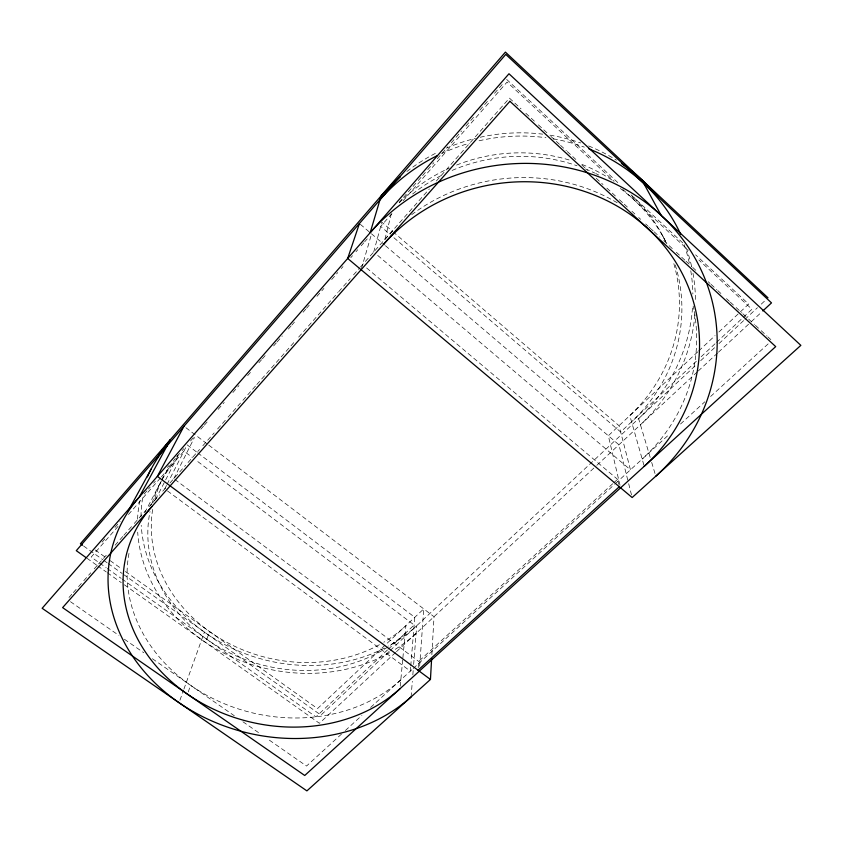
<?xml version="1.0" encoding="UTF-8"?>
<svg xmlns="http://www.w3.org/2000/svg" width="843" height="843" viewBox="0 0 843 843"><rect width="100%" height="100%" fill="white"/><g stroke="black" fill="none" stroke-linecap="round" stroke-linejoin="round"><path stroke-width="0.63" stroke-dasharray="4.21 3.16" d="M431.858 654.621L434.019 616.718L208.189 444.693M419.656 666.128L423.755 608.899L317.495 708.594L122.994 569.805M418.202 667.698L418.665 661.397L612.703 483.745M411.089 696.919L412.322 681.355M412.838 674.864L413.249 669.679M413.66 664.484L416.737 625.696A158.642 136.45 14 0 1 388.465 646.033M410.657 667.182L410.33 671.123L165.808 489.688M410.762 665.875L414.798 617.318L197.631 452.786M400.225 686.202L402.764 659.131M402.88 657.846L405.904 625.654A146.25 125.375 14 0 1 383.828 642.197M384.945 239.159L391.247 214.101M373.702 252.025L381.837 222.183L392.806 231.583M361.478 268.495L371.584 233.901M188.242 691.955L190.581 685.317M206.83 639.289L209.549 631.576M179.928 700.217L183.479 690.333M183.922 689.1L204.406 632.092M173.795 478.655L194.48 437.433M164.754 488.908L166.514 485.431M167.104 484.272L187.135 444.841L196.588 451.996M155.555 499.53L165.059 481.047M165.649 479.888L178.716 454.472A146.25 125.375 14 0 0 177.03 456.453M144.817 512.607L161.108 481.311M164.122 475.515L161.287 480.963A147.82 126.313 13.9 0 1 175.449 460.847M102.077 542.123L105.512 538.192M114.964 527.381L120.117 521.49M144.185 493.977L147.62 490.046M148.473 489.056L150.191 487.096M153.626 483.165L155.354 481.195M167.378 467.444L169.095 465.473M176.83 456.632L181.129 451.722M182.099 450.605L183.795 448.666M190.539 440.952L193.943 437.064M200.834 429.182L203.437 426.2M204.301 425.209L207.768 421.247M218.168 409.35L224.238 402.417M232.91 392.501L238.98 385.567M247.642 375.651L251.109 371.689M258.906 362.764L261.509 359.792M262.373 358.802L265.84 354.829M273.648 345.915L276.241 342.943M277.115 341.952L282.31 335.999M288.38 329.065L290.983 326.083M291.847 325.092L294.449 322.121M303.111 312.205L305.714 309.233M306.578 308.243L309.181 305.271M316.979 296.346L323.912 288.422M331.721 279.497L337.78 272.563M341.246 268.59L342.985 266.609M350.783 257.695L352.522 255.714M355.988 251.741L357.717 249.76M361.183 245.798L363.786 242.826M364.65 241.836L367.253 238.854M399.171 202.352L402.648 198.39M403.512 197.399L412.174 187.483M413.049 186.493L417.38 181.53M418.244 180.539L421.711 176.577M422.585 175.586L426.916 170.623M427.78 169.633L433.85 162.699M437.317 158.726L447.717 146.83M451.184 142.867L461.595 130.971M465.926 126.018L473.724 117.093M479.793 110.148L488.466 100.243M494.535 93.299L503.197 83.383M118.073 526.38L91.202 557.065L98.694 562.397M128.473 514.493L160.539 477.865M161.403 476.875L183.943 451.131L192.309 457.454M391.942 213.553L380.688 226.409L389.687 234.122M403.186 200.708L507.064 82.066L614.083 181.35M68.989 597.476L72.466 593.525M73.341 592.545L77.693 587.613M78.557 586.623L82.909 581.691M83.784 580.701L90.749 572.808M94.226 568.856L97.714 564.915M98.578 563.925L108.157 553.071M115.122 545.179L122.962 536.296M123.826 535.305L133.405 524.451M134.269 523.461L145.586 510.637M149.074 506.685L153.426 501.754M154.29 500.763L159.517 494.841M162.762 491.174L166.482 486.948M169.959 482.997L185.629 465.241M188.021 462.522L199.559 449.445M202.836 445.736L214.154 432.902M217.642 428.95L226.546 418.855M228.095 417.095L240.476 403.07M242.91 400.309L255.977 385.493M256.841 384.503L295.313 340.888M298.664 337.095L337.969 292.532M338.738 291.667L350.151 278.717M353.544 274.881L359.729 267.863M360.519 266.978L429.372 188.916M436.337 181.024L509.457 98.125L521.027 108.821M697.772 351.837L608.33 435.747L620.016 485.294M698.731 350.941L715.054 335.619M718.9 332.016L748.668 304.091L695.633 254.86M387.443 649.995L315.914 716.856L122.235 579.141M388.402 649.099L414.155 625.032L196.503 460.615M696.36 361.226L620.648 431.995L390.688 234.976M701.155 356.747L715.538 343.301M716.487 342.406L742.367 318.222M743.326 317.326L751.956 309.265L698.921 260.065M389.192 651.397L320.93 715.106L123.162 574.199M390.161 650.501L696.866 364.25M700.712 360.656L715.127 347.2M718.974 343.607L743.979 320.277M744.938 319.381L757.435 307.716M761.282 304.123L766.087 299.644M395.567 652.482L319.413 723.294L122.34 583.377M396.463 651.65L596.149 465.947M597.023 465.136L697.604 371.605M698.236 371.015L717.762 352.859M718.478 352.184L750.386 322.521M751.25 321.71L761.903 311.815M613.672 482.86L617.55 479.309L618.709 484.251M341.51 734.063L306.536 766.045L267.737 739.026M345.388 730.512L361.91 715.412M370.646 707.414L412.417 669.216M413.207 668.488L614.463 484.43M615.432 483.545L668.857 434.682M680.512 424.018L704.801 401.816M710.628 396.484L768.911 343.185M70.475 601.702L118.979 635.474M124.374 639.226L143.774 652.735M152.404 658.731L234.322 715.77M242.942 721.766L260.192 733.779M99.759 563.156L106.176 567.718M107.251 568.488L121.16 578.372M86.998 558.277L96.639 565.126M97.714 565.885L106.281 571.965M107.356 572.724L121.276 582.618M95.206 549.984L105.891 557.613M110.17 560.658L121.919 569.046M83.605 546.022L102.857 559.731M103.921 560.49L107.124 562.776M108.199 563.545L122.098 573.44M174.849 479.435L419.93 662.345M185.924 427.728L208.042 444.577M366.631 267.979L618.857 480.415M377.717 255.429L630.459 469.804L619.025 425.715L393.797 232.436M360.351 224.322L370.446 232.921M371.447 233.774L384.577 244.976M385.472 245.734L618.92 444.777L628.362 482.459M525.853 113.278L534.536 121.297M538.392 124.859L547.075 132.878M550.932 136.44L559.615 144.459M560.574 145.354L566.37 150.697M567.328 151.592L577.94 161.392M581.796 164.965L587.592 170.307M596.264 178.326L603.019 184.564M606.876 188.126L615.559 196.145M619.415 199.717L623.283 203.279M624.241 204.175L628.098 207.736M631.955 211.298L634.853 213.974M638.709 217.536L640.638 219.317M651.249 229.127L653.177 230.908M654.147 231.793L659.932 237.146M663.789 240.708L672.472 248.727M676.328 252.289L685.011 260.308M685.981 261.204L691.766 266.546M692.725 267.442L697.551 271.899M708.162 281.699L710.091 283.48M711.06 284.376L716.845 289.718M717.804 290.614L722.63 295.071M726.487 298.633L729.385 301.309M730.344 302.194L735.17 306.652M736.139 307.547L741.924 312.89M742.883 313.786L747.709 318.233M748.679 319.128L754.464 324.471M755.423 325.366L760.249 329.824M761.218 330.709L767.004 336.062M767.962 336.947L770.86 339.624M506.664 79.421L618.509 183.247M631.038 194.891L685.032 245.018M622.756 189.401L688.32 250.223M662.83 236.061L666.381 242.921M633.873 199.707L631.923 195.713A163.215 153.942 -11.6 0 1 665.622 241.688M650.185 457.37L638.604 418.623A176.872 167.156 -12.2 0 0 692.588 306.262M651.681 462.396L655.053 473.682M643.894 465.115L629.816 415.588A163.215 153.942 -11.6 0 0 673.578 262.679M628.678 483.713L631.828 496.274M379.403 644.716A146.25 125.375 14 0 1 220.086 638.488A146.25 125.375 14 0 1 152.815 508.445M154.933 498.75A146.25 125.375 14 0 1 161.308 481.163M161.845 480.025A146.25 125.375 14 0 1 175.386 458.455M416.136 633.356A160.328 137.483 14 0 1 394.303 649.911M389.519 652.735A160.328 137.483 14 0 1 228.01 655.18A160.328 137.483 14 0 1 137.704 532.175M137.567 519.162A160.328 137.483 14 0 1 139.801 500.858M399.276 202.742A163.215 153.942 -11.6 0 1 449.351 168.126M456.579 165.059A163.215 153.942 -11.6 0 1 571.533 160.718M582.039 164.459A163.215 153.942 -11.6 0 1 613.588 181.108M692.978 273.28A178.937 168.811 -11.7 0 1 695.454 300.171M694.906 314.724A178.937 168.811 -11.7 0 1 640.438 424.767M441.563 153.574A178.937 168.811 -11.7 0 1 469.425 143.247M479.066 140.781A178.937 168.811 -11.7 0 1 545.979 137.715M553.335 138.853A178.937 168.811 -11.7 0 1 584.325 147.135M686.286 248.032A178.937 168.811 -11.7 0 1 691.639 266.609M400.825 679.816A157.198 131.782 13.6 0 1 215.882 699.975A157.198 131.782 13.6 0 1 129.495 550.816M150.223 505.863A157.198 131.782 13.6 0 1 151.561 504.135M152.941 502.428A157.198 131.782 13.6 0 1 155.059 499.899M694.221 311.52A176.83 164.606 -9.1 0 1 642.176 459.087M384.903 239.317A176.83 164.606 -9.1 0 1 393.755 230.013M411.711 214.638A176.83 164.606 -9.1 0 1 617.339 202.847M645.664 223.964A176.83 164.606 -9.1 0 1 648.214 226.367M649.047 227.178A176.83 164.606 -9.1 0 1 650.701 228.811M693.136 306.104A176.83 164.606 -9.1 0 1 693.81 309.349M384.545 648.098A158.642 136.45 14 0 1 227.304 645.896A158.642 136.45 14 0 1 141.224 525.347M140.992 516.738A158.642 136.45 14 0 1 142.941 496.39M690.775 270.761A176.872 167.156 -12.2 0 1 692.862 294.059M406.927 171.477A176.872 167.156 -12.2 0 1 437.601 152.277M446.442 148.168A176.872 167.156 -12.2 0 1 475.441 138.368M480.236 137.24A176.872 167.156 -12.2 0 1 542.671 134.153M549.963 135.186A176.872 167.156 -12.2 0 1 580.701 142.962M588.646 145.955A176.872 167.156 -12.2 0 1 616.454 160.181M684.137 244.628A176.872 167.156 -12.2 0 1 689.542 264.154M405.177 633.42A147.82 126.313 13.9 0 1 231.393 653.715A147.82 126.313 13.9 0 1 150.033 511.553M152.14 503.06A147.82 126.313 13.9 0 1 160.718 482.059M675.264 265.008A165.144 155.481 -11.2 0 1 631.576 421.785M412.649 193.953A165.144 155.481 -11.2 0 1 441.869 175.207M452.133 170.412A165.144 155.481 -11.2 0 1 577.034 165.744M585.463 168.937A165.144 155.481 -11.2 0 1 594.694 173.047M595.695 173.542A165.144 155.481 -11.2 0 1 598.699 175.049M620.364 188.516A165.144 155.481 -11.2 0 1 666.286 242.763"/><path stroke-width="1.26" d="M359.424 223.532L347.685 258.443L632.145 497.528L800.85 345.367L508.982 73.763L42.15 608.288L306.905 790.882L430.446 679.458L431.637 658.541M183.974 426.242L157.367 476.358L430.446 679.458M129.179 509.151L151.213 468.929M762.82 310.951L771.493 302.89L505.789 54.405L76.291 550.679L85.933 557.518M418.023 670.217L619.289 486.727M82.54 545.263L80.401 543.735L505.41 52.118L768.015 297.842M641.744 179.685L661.165 215.376M399.982 688.752A159.011 132.804 13.5 0 1 183.542 691.376A159.011 132.804 13.5 0 1 151.982 506.464M147.367 476.906A160.328 137.483 14 0 1 167.114 445.726M411.089 696.919A174.322 145.639 13.5 0 1 174.343 699.353A174.322 145.639 13.5 0 1 139.253 497.107L170.455 439.572A158.642 136.45 14 0 0 157.378 457.77M383.691 244.175A179.106 166.356 -8.7 0 1 643.009 224.301A179.106 166.356 -8.7 0 1 644.242 466.327M655.812 476.19A196.377 182.457 -8.8 0 0 655.169 210.033A196.377 182.457 -8.8 0 0 370.193 232.679L381.131 195.882A176.872 167.156 -12.2 0 1 400.436 176.745M379.972 199.78A178.937 168.811 -11.7 0 1 437.117 155.713M588.92 148.884A178.937 168.811 -11.7 0 1 680.659 234.228M621.439 163.447A176.872 167.156 -12.2 0 1 657.614 196.798M509.92 101.276L62.624 607.624L304.734 775.486L775.697 346.61L509.92 101.276"/></g></svg>
